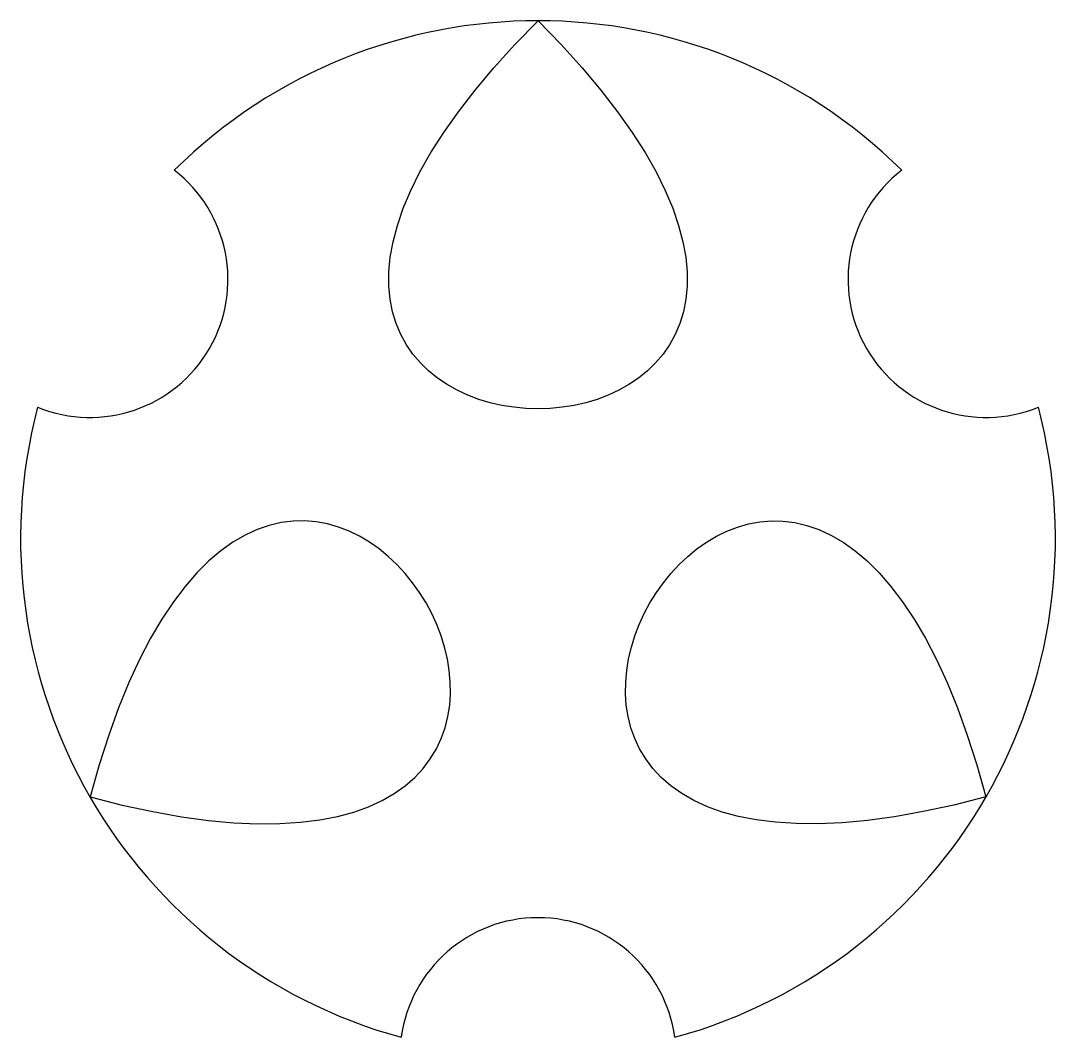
# Model space of a CAD drawing. Extents: x 142.5 to 154.5, y 99.1 to 110.9.
import ezdxf

# ---------------------------------------------------------------- set-up
doc = ezdxf.new("R2010")
doc.units = 0
doc.layers.add('ProjItem', color=7, linetype='CONTINUOUS')

msp = doc.modelspace()

# ---------------------------------------------------------------- linework, layer by layer
at = {"layer": 'ProjItem'}
for centre, radius, start, end in [((148.5, 104.893), 6, 45.3247, 134.675), ((143.304, 107.893), 1.6, -112.338, 52.3377), ((153.696, 107.893), 1.6, 127.662, -67.662), ((148.5, 104.893), 6, 165.325, -105.325), ((148.5, 104.893), 6, -74.6755, 14.6757), ((148.5, 98.8933), 1.6, 7.66226, 172.338)]:
    msp.add_arc(centre, radius, start, end, dxfattribs=at)
for points in [[(148.5, 110.893), (142.5, 104.893), (154.5, 104.893), (148.5, 110.893)], [(143.304, 101.893), (145.5, 110.089), (151.5, 99.6972), (143.304, 101.893)], [(153.696, 101.893), (151.5, 110.089), (145.5, 99.6972), (153.696, 101.893)]]:
    msp.add_open_spline(points, degree=3, dxfattribs=at)

doc.saveas('drawing.dxf')
